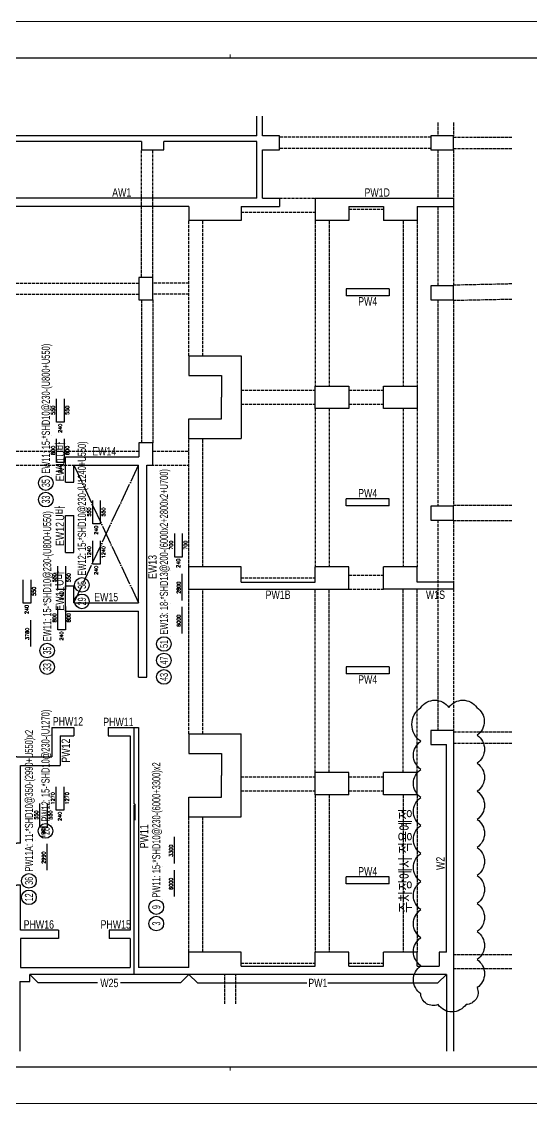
# Model space of a CAD drawing. Header units: millimetres. Extents: x 317501 to 2277231, y -321722 to 1186893.
# Drawn here: x 501668 to 519838, y -295427 to -256863 of the extents above; entities that cross this region are included whole.
import ezdxf
from ezdxf.enums import TextEntityAlignment as Align

# ---------------------------------------------------------------- set-up
doc = ezdxf.new("R2010")
doc.units = ezdxf.units.MM
doc.header["$LTSCALE"] = 57
for name, pattern in [('HID', [2.5, 2, -0.5]), ('XS-기초$0$DDOT', [14, 12, -1, 0, -1]), ('XS-지하주차장$0$HID', [2.3, 1.5, -0.8])]:
    doc.linetypes.add(name, pattern=pattern)
for name, color, linetype in [('DIM', 7, 'Continuous'), ('LEADER', 7, 'Continuous'), ('NAME-W', 4, 'Continuous'), ('RP_TAG', 7, 'Continuous'), ('TEXT-배근', 3, 'Continuous'), ('XREBAR', 1, 'Continuous'), ('XS-기초$0$OPEN', 9, 'XS-기초$0$DDOT'), ('XS-기초$0$기초연단', 3, 'Continuous'), ('XS-지하주차장$0$AWG', 5, 'XS-지하주차장$0$HID'), ('XTAG', 7, 'Continuous')]:
    doc.layers.add(name, color=color, linetype=linetype)
doc.layers.add('벽부호', color=3, linetype='Continuous', lineweight=0)
doc.styles.add('RPWK1', font='arial.ttf', dxfattribs={"bigfont": 'whgtxt.shx'})
doc.styles.add('RPWK2', font='romans.shx', dxfattribs={"bigfont": 'whgtxt.shx'})
doc.styles.add('돋음', font='Dotum.ttf')

# ---------------------------------------------------------------- blocks, each defined once
blk = doc.blocks.new('dhs_sheet2e')
at = {"color": 7}
for p, q in [((55508.9, 57331.7), (55508.9, 57531.5)), ((55508.9, 1997.6), (55508.9, 1797.9))]:
    blk.add_line(p, q, dxfattribs=at)
blk.add_lwpolyline([(84000, 0), (84000, 59329.4), (0, 59329.4), (0, 0)], close=True, dxfattribs=at)
at = {"color": 30, "const_width": 64.9}
blk.add_lwpolyline([(81003.6, 57331.7), (2996.4, 57331.7), (2996.4, 1997.6), (81003.6, 1997.6)], close=True, dxfattribs=at)
blk = doc.blocks.new('ASGARAE')
at = {"color": 255, "xscale": 0.75, "yscale": 0.75, "zscale": 0.75}
blk.add_blockref('dhs_sheet2e', (0, -44497), dxfattribs=at)
blk = doc.blocks.new('XDFHSDHSTHS')
at = {"layer": 'DIM', "color": 5}
for p, q in [((-5260, 9575), (-5260, 11892)), ((-4760, 11195), (-4760, 11892)), ((4215, 11195), (4215, 11892)), ((4415, 11195), (4415, 11892)), ((4215, 11195), (-4760, 11195)), ((5015, 11195), (4415, 11195)), ((5015, 10695), (5015, 11195)), ((10415, 11195), (10415, 10695)), ((11215, 11195), (10415, 11195)), ((11215, 10695), (11215, 11195)), ((100, 10995), (-4460, 10995)), ((-4460, 10695), (-4460, 10995)), ((100, 10995), (100, 10695)), ((4215, 10995), (900, 10995)), ((900, 10695), (900, 10995)), ((4215, 8975), (4215, 10995)), ((-4810, 8975), (-4810, 10695)), ((-4810, 10695), (-4460, 10695)), ((100, 10695), (900, 10695)), ((4415, 8975), (4415, 10695)), ((4415, 10695), (5015, 10695)), ((10415, 10695), (11215, 10695)), ((-6110, 9575), (-5260, 9575)), ((-6110, 750), (-6110, 9575)), ((4215, 8975), (-4810, 8975)), ((4415, 8975), (5015, 8975)), ((5015, 8975), (5015, 8675)), ((6285, 8975), (6285, 8175)), ((6285, 8975), (11215, 8975)), ((11215, 8975), (11215, 8675)), ((1790, 8675), (-4810, 8675)), ((-4810, -150), (-4810, 8675)), ((1790, 8675), (1790, 8175)), ((3650, 8675), (3650, 8175)), ((3650, 8675), (5015, 8675)), ((7485, 8675), (8730, 8675)), ((7485, 8675), (7485, 8175)), ((8730, 8675), (8730, 8175)), ((9930, 8675), (9930, 8175)), ((9930, 8675), (11215, 8675)), ((3650, 8175), (1790, 8175)), ((7485, 8175), (6285, 8175)), ((9930, 8175), (8730, 8175)), ((500, 6145), (0, 6145)), ((0, 6145), (0, 5345)), ((500, 5345), (500, 6145)), ((10415, 5845), (10415, 5345)), ((11215, 5845), (10415, 5845)), ((11215, 5345), (11215, 5845)), ((8930, 5745), (7395, 5745)), ((7395, 5745), (7395, 5495)), ((8930, 5495), (7395, 5495)), ((8930, 5745), (8930, 5495)), ((0, 5345), (500, 5345)), ((10415, 5345), (11215, 5345)), ((1790, 3350), (1790, 2650)), ((1790, 3350), (3650, 3350)), ((3650, 3350), (3650, 400)), ((1790, 2650), (2950, 2650)), ((2950, 2650), (2950, 1875)), ((6285, 1475), (6285, 2275)), ((6285, 2275), (7485, 2275)), ((7485, 2275), (7485, 1475)), ((8730, 1475), (8730, 2275)), ((8730, 2275), (9930, 2275)), ((9930, 2275), (9930, 1475)), ((2950, 1100), (2950, 1875)), ((7485, 1475), (6285, 1475)), ((9930, 1475), (8730, 1475)), ((1790, 400), (1790, 1100)), ((1790, 1100), (2950, 1100)), ((-9910, 750), (-6110, 750)), ((-9910, -8410), (-9910, 750)), ((1790, 400), (3650, 400)), ((500, 250), (0, 250)), ((0, 250), (0, -250)), ((500, -550), (500, 250)), ((-4810, -1155), (-4810, -150)), ((-2610, -250), (0, -250)), ((-2610, -1150), (-2610, -250)), ((-9510, -550), (-8010, -550)), ((-9510, -8810), (-9510, -550)), ((-8010, -8550), (-8010, -550)), ((-7710, -2950), (-7710, -550)), ((-7710, -550), (-5110, -550)), ((-5110, -1155), (-5110, -550)), ((-2310, -550), (-10, -550)), ((-2310, -1150), (-2310, -550)), ((-10, -5450), (-10, -550)), ((290, -8100), (290, -550)), ((290, -550), (500, -550)), ((-5110, -1155), (-4810, -1155)), ((-2610, -1150), (-2310, -1150)), ((8930, -1745), (7395, -1745)), ((7395, -1995), (7395, -1745)), ((8930, -1995), (8930, -1745)), ((8930, -1995), (7395, -1995)), ((10415, -2005), (10415, -2505)), ((11215, -2005), (10415, -2005)), ((11215, -2505), (11215, -2005)), ((-2610, -3660), (-2610, -2340)), ((-2610, -2340), (-2310, -2340)), ((-2310, -3660), (-2310, -2340)), ((10415, -2505), (11215, -2505)), ((-7710, -2950), (-5110, -2950)), ((-5110, -2950), (-5110, -2825)), ((-4810, -2825), (-5110, -2825)), ((-4810, -6690), (-4810, -2825)), ((-4810, -3250), (-4810, -2825)), ((-7710, -7800), (-7710, -3250)), ((-7710, -3250), (-5110, -3250)), ((-5110, -6690), (-5110, -3250)), ((-2610, -3660), (-2310, -3660)), ((3650, -4165), (1790, -4165)), ((1790, -4965), (1790, -4165)), ((3650, -4715), (3650, -4165)), ((6285, -4715), (6285, -4165)), ((7485, -4165), (6285, -4165)), ((7485, -4965), (7485, -4165)), ((8730, -4965), (8730, -4165)), ((9930, -4165), (8730, -4165)), ((9930, -4715), (9930, -4165)), ((-2610, -5750), (-2610, -4850)), ((-2610, -4850), (-2310, -4850)), ((-2310, -5450), (-2310, -4850)), ((1790, -4965), (7485, -4965)), ((3650, -4715), (6285, -4715)), ((11215, -4965), (8730, -4965)), ((11215, -4715), (9930, -4715)), ((11215, -4715), (11215, -4965)), ((-21595, -5350), (-28845, -5350)), ((-28845, -5350), (-28845, -18825)), ((-21595, -5350), (-21595, -8410)), ((-23995, -5750), (-28445, -5750)), ((-28445, -5750), (-28445, -8250)), ((-23995, -7140), (-23995, -5750)), ((-21995, -5750), (-23695, -5750)), ((-23695, -5750), (-23695, -7140)), ((-21995, -5750), (-21995, -8810)), ((-2610, -5750), (-10, -5750)), ((-2310, -5450), (-10, -5450)), ((-10, -8100), (-10, -5750)), ((-5110, -6690), (-4810, -6690)), ((-23695, -7140), (-23995, -7140)), ((-7710, -7800), (-4810, -7800)), ((-4810, -8100), (-4810, -7800)), ((8930, -7735), (7395, -7735)), ((7395, -7735), (7395, -7985)), ((8930, -7985), (7395, -7985)), ((8930, -7735), (8930, -7985)), ((-23005, -8250), (-28445, -8250)), ((-23005, -8250), (-23005, -8550)), ((-9910, -8410), (-21595, -8410)), ((-7710, -8550), (-7710, -8100)), ((-7710, -8100), (-4810, -8100)), ((-10, -8100), (290, -8100)), ((-23005, -8550), (-28445, -8550)), ((-28445, -8550), (-28445, -9900)), ((-9510, -8810), (-21995, -8810)), ((-7710, -8550), (-8010, -8550)), ((-28445, -9900), (-27730, -9900)), ((-27730, -10200), (-27730, -9900)), ((-26520, -10200), (-26520, -9900)), ((-26520, -9900), (-25720, -9900)), ((-25720, -9900), (-25720, -10200)), ((-24500, -9900), (-24500, -10200)), ((-24500, -9900), (-23170, -9900)), ((-23170, -9900), (-23170, -11320)), ((-20390, -9900), (-21720, -9900)), ((-21720, -9900), (-21720, -11320)), ((-20390, -9900), (-20390, -10200)), ((-19170, -9900), (-19170, -10200)), ((-18370, -9900), (-19170, -9900)), ((-18370, -10200), (-18370, -9900)), ((-17160, -10200), (-17160, -9900)), ((-16405, -9900), (-17160, -9900)), ((-15640, -9900), (-16405, -9900)), ((-15640, -9900), (-15640, -10200)), ((-13630, -9900), (-14420, -9900)), ((-14420, -9900), (-14420, -10200)), ((-13630, -9900), (-13630, -10950)), ((-11140, -9900), (-10350, -9900)), ((-11140, -9900), (-11140, -10950)), ((-10350, -9900), (-10350, -10200)), ((-9130, -9900), (-8365, -9900)), ((-9130, -9900), (-9130, -10200)), ((-7600, -9900), (-8365, -9900)), ((-7600, -9900), (-7600, -10200)), ((-5590, -9900), (-6380, -9900)), ((-6380, -9900), (-6380, -10200)), ((-5590, -9900), (-5590, -10950)), ((-3100, -9900), (-2310, -9900)), ((-3100, -9900), (-3100, -10950)), ((-2310, -9900), (-2310, -10200)), ((-1090, -9900), (-310, -9900)), ((-1090, -9900), (-1090, -10200)), ((-310, -9900), (-10, -9900)), ((-10, -9900), (-10, -18455)), ((10415, -10005), (10415, -10505)), ((11215, -10005), (10415, -10005)), ((11215, -10005), (11215, -21438)), ((-28445, -10200), (-27730, -10200)), ((-28445, -10200), (-28445, -14195)), ((-26520, -10200), (-25720, -10200)), ((-24500, -10200), (-23470, -10200)), ((-23470, -10200), (-23470, -11620)), ((-20390, -10200), (-21420, -10200)), ((-21420, -10200), (-21420, -11620)), ((-18370, -10200), (-19170, -10200)), ((-16555, -10200), (-17160, -10200)), ((-16555, -14195), (-16555, -10200)), ((-16305, -10200), (-16305, -17120)), ((-15640, -10200), (-16305, -10200)), ((-13930, -10200), (-14420, -10200)), ((-13930, -10200), (-13930, -11250)), ((-10840, -10200), (-10350, -10200)), ((-10840, -10200), (-10840, -11250)), ((-9130, -10200), (-8490, -10200)), ((-8490, -10200), (-8490, -17120)), ((-8240, -10200), (-8240, -17120)), ((-7600, -10200), (-8240, -10200)), ((-5890, -10200), (-6380, -10200)), ((-5890, -10200), (-5890, -11250)), ((-2800, -10200), (-2310, -10200)), ((-2800, -10200), (-2800, -11250)), ((-1090, -10200), (-310, -10200)), ((-310, -10200), (-310, -17120)), ((1790, -10130), (1790, -10830)), ((1790, -10130), (3650, -10130)), ((3650, -13080), (3650, -10130)), ((10415, -10505), (10965, -10505)), ((10965, -17905), (10965, -10505)), ((-25915, -10900), (-25915, -11530)), ((-25915, -10900), (-25665, -10900)), ((-25665, -10900), (-25665, -11530)), ((-19225, -10900), (-19225, -11530)), ((-18975, -10900), (-19225, -10900)), ((-18975, -10900), (-18975, -11530)), ((-12385, -10950), (-13630, -10950)), ((-12385, -10950), (-11140, -10950)), ((-4345, -10950), (-5590, -10950)), ((-4345, -10950), (-3100, -10950)), ((1790, -10830), (2950, -10830)), ((2950, -10830), (2950, -11605)), ((-25915, -11530), (-25665, -11530)), ((-23170, -11320), (-22445, -11320)), ((-21720, -11320), (-22445, -11320)), ((-18975, -11530), (-19225, -11530)), ((-12510, -11250), (-13930, -11250)), ((-12510, -14020), (-12510, -11250)), ((-12260, -14020), (-12260, -11250)), ((-12260, -11250), (-10840, -11250)), ((-4470, -11250), (-5890, -11250)), ((-4470, -14020), (-4470, -11250)), ((-4220, -14020), (-4220, -11250)), ((-4220, -11250), (-2800, -11250)), ((6285, -12305), (6285, -11505)), ((7485, -11505), (6285, -11505)), ((7485, -12305), (7485, -11505)), ((8730, -12305), (8730, -11505)), ((9930, -11505), (8730, -11505)), ((9930, -12305), (9930, -11505)), ((-23470, -11620), (-22570, -11620)), ((-22570, -17240), (-22570, -11620)), ((-22320, -17240), (-22320, -11620)), ((-21420, -11620), (-22320, -11620)), ((2950, -12380), (2950, -11605)), ((7485, -12305), (6285, -12305)), ((9930, -12305), (8730, -12305)), ((1790, -13080), (1790, -12380)), ((1790, -12380), (2950, -12380)), ((1790, -13080), (3650, -13080)), ((-28445, -14195), (-25665, -14195)), ((-25665, -14445), (-25665, -14195)), ((-16555, -14195), (-19225, -14195)), ((-19225, -14445), (-19225, -14195)), ((-12510, -14020), (-12385, -14020)), ((-12260, -14020), (-12385, -14020)), ((-4470, -14020), (-4345, -14020)), ((-4220, -14020), (-4345, -14020)), ((-28445, -14445), (-25665, -14445)), ((-28445, -14445), (-28445, -17240)), ((-16555, -14445), (-19225, -14445)), ((-16555, -17240), (-16555, -14445)), ((-25915, -16540), (-25915, -15305)), ((-25915, -15305), (-25665, -15305)), ((-25665, -16540), (-25665, -15305)), ((-19225, -16540), (-19225, -15305)), ((-18975, -15305), (-19225, -15305)), ((-18975, -16540), (-18975, -15305)), ((8930, -15225), (7395, -15225)), ((7395, -15475), (7395, -15225)), ((8930, -15475), (8930, -15225)), ((-12510, -17120), (-12510, -15520)), ((-12510, -15520), (-12385, -15520)), ((-12260, -15520), (-12385, -15520)), ((-12260, -17120), (-12260, -15520)), ((-4470, -17120), (-4470, -15520)), ((-4470, -15520), (-4345, -15520)), ((-4220, -15520), (-4345, -15520)), ((-4220, -17120), (-4220, -15520)), ((8930, -15475), (7395, -15475)), ((-25915, -16540), (-25665, -16540)), ((-18975, -16540), (-19225, -16540)), ((-28445, -17240), (-27245, -17240)), ((-27245, -17540), (-27245, -17240)), ((-25935, -17240), (-25535, -17240)), ((-25935, -17540), (-25935, -17240)), ((-25535, -17540), (-25535, -17240)), ((-23925, -17240), (-22570, -17240)), ((-23925, -17540), (-23925, -17240)), ((-20965, -17240), (-22320, -17240)), ((-20965, -17540), (-20965, -17240)), ((-18955, -17240), (-19355, -17240)), ((-19355, -17540), (-19355, -17240)), ((-18955, -17540), (-18955, -17240)), ((-17645, -17540), (-17645, -17240)), ((-16555, -17240), (-17645, -17240)), ((-16305, -17120), (-15675, -17120)), ((-15675, -17120), (-15675, -17420)), ((-13865, -17120), (-12510, -17120)), ((-13865, -17120), (-13865, -17420)), ((-10905, -17120), (-12260, -17120)), ((-10905, -17120), (-10905, -17420)), ((-8490, -17120), (-9095, -17120)), ((-9095, -17120), (-9095, -17420)), ((-8240, -17120), (-7635, -17120)), ((-7635, -17120), (-7635, -17420)), ((-5825, -17120), (-4470, -17120)), ((-5825, -17120), (-5825, -17420)), ((-2865, -17120), (-4220, -17120)), ((-2865, -17120), (-2865, -17420)), ((-310, -17120), (-1055, -17120)), ((-1055, -17120), (-1055, -17420)), ((-28445, -17540), (-27245, -17540)), ((-28445, -17540), (-28445, -18425)), ((-25935, -17540), (-25535, -17540)), ((-23925, -17540), (-22570, -17540)), ((-22570, -17540), (-22570, -18425)), ((-20965, -17540), (-22320, -17540)), ((-22320, -17540), (-22320, -18425)), ((-18955, -17540), (-19355, -17540)), ((-16555, -17540), (-17645, -17540)), ((-16555, -17540), (-16555, -18305)), ((-16305, -17420), (-16305, -18305)), ((-16305, -17420), (-15675, -17420)), ((-13865, -17420), (-12510, -17420)), ((-12510, -17420), (-12510, -18305)), ((-10905, -17420), (-12260, -17420)), ((-12260, -17420), (-12260, -18305)), ((-8490, -17420), (-9095, -17420)), ((-8490, -17420), (-8490, -18305)), ((-8240, -17420), (-8240, -18305)), ((-8240, -17420), (-7635, -17420)), ((-5825, -17420), (-4470, -17420)), ((-4470, -17420), (-4470, -18305)), ((-2865, -17420), (-4220, -17420)), ((-4220, -17420), (-4220, -18455)), ((-310, -17420), (-1055, -17420)), ((-310, -17420), (-310, -18455)), ((3650, -17905), (1790, -17905)), ((1790, -18455), (1790, -17905)), ((3650, -18405), (3650, -17905)), ((6285, -18405), (6285, -17905)), ((7485, -17905), (6285, -17905)), ((7485, -18405), (7485, -17905)), ((9930, -17905), (8730, -17905)), ((8730, -18405), (8730, -17905)), ((9930, -18405), (9930, -17905)), ((10715, -17905), (10715, -18405)), ((10965, -17905), (10715, -17905)), ((-28445, -18425), (-22570, -18425)), ((-22320, -18425), (-16705, -18425)), ((-16705, -18305), (-16705, -18425)), ((-16705, -18305), (-16555, -18305)), ((-16305, -18305), (-12510, -18305)), ((-12260, -18305), (-8490, -18305)), ((-8240, -18305), (-4470, -18305)), ((-4220, -18455), (-310, -18455)), ((1790, -18455), (-10, -18455)), ((3650, -18405), (6285, -18405)), ((7485, -18405), (8730, -18405)), ((9930, -18405), (10715, -18405)), ((-28845, -18825), (-16305, -18825)), ((-16305, -18705), (-16305, -18825)), ((-16305, -18705), (-4685, -18705)), ((-4685, -18705), (-4685, -21438)), ((10965, -18705), (-3885, -18705)), ((-3885, -18955), (-3885, -18705)), ((10965, -18705), (10965, -21438)), ((-4235, -18955), (-4235, -21438)), ((-4235, -18955), (-3885, -18955))]:
    blk.add_line(p, q, dxfattribs=at)
at = {"layer": 'XS-기초$0$OPEN'}
for p, q in [((-5110, -550), (-7710, -2950)), ((-5110, -2950), (-7710, -550)), ((-2310, -5450), (-10, -550)), ((-2310, -550), (-10, -5450))]:
    blk.add_line(p, q, dxfattribs=at)
at = {"layer": 'XS-기초$0$기초연단'}
for p, q in [((-5760, 11892), (-5760, 9575)), ((-5760, 9575), (-6110, 9575)), ((-6110, 9575), (-6110, 750))]:
    blk.add_line(p, q, dxfattribs=at)
blk = doc.blocks.new('zsdhdthbs')
at = {"layer": 'XS-지하주차장$0$AWG', "color": 8, "linetype": 'HID'}
for p, q in [((4380, 23323), (4380, 22850)), ((4930, 23323), (4930, 22850)), ((4130, 22800), (-1270, 22800)), ((4930, 22800), (7012, 22800)), ((4130, 22400), (-1270, 22400)), ((4930, 22400), (7012, 22400)), ((-6185, 17800), (-6185, 22350)), ((-5785, 17800), (-5785, 22350)), ((4380, 22350), (4380, 20630)), ((4930, 22350), (4930, 20630)), ((-1270, 20630), (0, 20630)), ((-2635, 20130), (0, 20130)), ((1200, 20230), (2445, 20230)), ((4380, 20330), (4380, 17500)), ((4930, 20330), (4930, 17525)), ((-4495, 15005), (-4495, 19830)), ((-3995, 15005), (-3995, 19830)), ((0, 19830), (0, 13930)), ((500, 19830), (500, 13930)), ((3145, 19830), (3145, 13930)), ((3645, 19830), (3645, 13930)), ((-11095, 17600), (-6285, 17600)), ((-4495, 17600), (-5785, 17600)), ((7012, 17570), (4930, 17525)), ((-11095, 17200), (-6285, 17200)), ((-6185, 17000), (-6185, 11905)), ((-4495, 17200), (-5785, 17200)), ((-5785, 17000), (-5785, 11905)), ((4380, 17000), (4380, 9650)), ((7012, 17020), (4930, 16975)), ((4930, 16975), (4930, 9675)), ((-2635, 13780), (0, 13780)), ((1200, 13780), (2445, 13780)), ((-2635, 13280), (0, 13280)), ((0, 13130), (0, 7490)), ((500, 13130), (500, 7490)), ((1200, 13280), (2445, 13280)), ((3145, 13130), (3145, 7490)), ((3645, 13130), (3645, 7490)), ((-4495, 7490), (-4495, 12055)), ((-3995, 7490), (-3995, 12055)), ((-11095, 11605), (-6285, 11605)), ((-5785, 11605), (-4495, 11605)), ((-11095, 11105), (-8595, 11105)), ((-5845, 11105), (-4495, 11105)), ((7012, 9675), (4930, 9675)), ((4380, 9150), (4380, 1650)), ((7012, 9125), (4930, 9125)), ((4930, 9125), (4930, 1650)), ((-2635, 7090), (0, 7090)), ((1200, 7190), (2445, 7190)), ((-4495, 1525), (-4495, 6690)), ((-3995, 1525), (-3995, 6690)), ((0, 150), (0, 6690)), ((500, 150), (500, 6690)), ((1200, 6690), (2445, 6690)), ((3145, 150), (3145, 6690)), ((3645, 150), (3645, 6690)), ((4930, 1600), (7012, 1600)), ((4930, 1200), (7012, 1200)), ((-2635, 0), (0, 0)), ((1200, 0), (2445, 0)), ((-2635, -500), (0, -500)), ((0, -650), (0, -6250)), ((500, -650), (500, -6250)), ((1200, -500), (2445, -500)), ((3145, -650), (3145, -6250)), ((3645, -650), (3645, -6250)), ((-4495, -6250), (-4495, -1425)), ((-3995, -6250), (-3995, -1425)), ((7012, -6350), (4930, -6350)), ((-2635, -6650), (0, -6650)), ((1200, -6650), (2445, -6650)), ((7012, -6850), (4930, -6850)), ((-3220, -8091), (-3220, -7050)), ((-2820, -8091), (-2820, -7050))]:
    blk.add_line(p, q, dxfattribs=at)
blk = doc.blocks.new('*U1393', base_point=(506739.9821, -278789.796))
at = {"layer": 'RP_TAG', "color": 0, "linetype": 'Continuous', "ltscale": 100}
for centre in [(506739.983044, -279050.796), (506739.985193, -279638.046), (506739.987342, -280225.296)]:
    blk.add_circle(centre, 261, dxfattribs=at)
at = {"layer": 'RP_TAG', "color": 0, "linetype": 'Continuous', "ltscale": 100, "style": 'RPWK1', "width": 0.55}
blk.add_text('EW13: 18-*SHD13@200-(6000x2+2800x2+U700)', height=290, rotation=90.0002104601, dxfattribs=at).set_placement((506739.98181, -278717.296), align=Align.MIDDLE_LEFT)
at = {"layer": 'RP_TAG', "color": 0, "linetype": 'Continuous', "ltscale": 100, "style": 'RPWK1', "width": 0.5}
for s, rotation, oblique, p in [('51', 90.0002104619, 0.0000000017, (506739.983044, -279050.796)), ('47', 90.0002104619, 0.0000000017, (506739.985193, -279638.046)), ('43', 90.0002104552, 359.9999999951, (506739.987342, -280225.296))]:
    blk.add_text(s, height=290, rotation=rotation, dxfattribs=dict(at, oblique=oblique)).set_placement(p, align=Align.MIDDLE_CENTER)
blk = doc.blocks.new('*U1439', base_point=(502576.9686, -279024.1217))
at = {"layer": 'RP_TAG', "color": 0, "linetype": 'Continuous', "ltscale": 100}
for centre in [(502576.969544, -279285.1217), (502576.971693, -279872.3717)]:
    blk.add_circle(centre, 261, dxfattribs=at)
at = {"layer": 'RP_TAG', "color": 0, "linetype": 'Continuous', "ltscale": 100, "style": 'RPWK1', "width": 0.55}
blk.add_text('EW11: 15-*SHD10@230-(U800+U550)', height=290, rotation=90.0002104601, dxfattribs=at).set_placement((502576.96831, -278951.6217), align=Align.MIDDLE_LEFT)
at = {"layer": 'RP_TAG', "color": 0, "linetype": 'Continuous', "ltscale": 100, "style": 'RPWK1', "oblique": 0.0000000017, "width": 0.5}
for s, p in [('35', (502576.969544, -279285.1217)), ('33', (502576.971693, -279872.3717))]:
    blk.add_text(s, height=290, rotation=90.0002104619, dxfattribs=at).set_placement(p, align=Align.MIDDLE_CENTER)
blk = doc.blocks.new('*U1440', base_point=(503816.0776, -276683.3807))
at = {"layer": 'RP_TAG', "color": 0, "linetype": 'Continuous', "ltscale": 100}
for centre in [(503816.078544, -276944.3807), (503816.080693, -277531.6307)]:
    blk.add_circle(centre, 261, dxfattribs=at)
at = {"layer": 'RP_TAG', "color": 0, "linetype": 'Continuous', "ltscale": 100, "style": 'RPWK1', "width": 0.55}
blk.add_text('EW12: 15-*SHD10@230-(U1240+U550)', height=290, rotation=90.0002104601, dxfattribs=at).set_placement((503816.07731, -276610.8807), align=Align.MIDDLE_LEFT)
at = {"layer": 'RP_TAG', "color": 0, "linetype": 'Continuous', "ltscale": 100, "style": 'RPWK1', "oblique": 0.0000000017, "width": 0.5}
for s, p in [('35', (503816.078544, -276944.3807)), ('29', (503816.080693, -277531.6307))]:
    blk.add_text(s, height=290, rotation=90.0002104619, dxfattribs=at).set_placement(p, align=Align.MIDDLE_CENTER)
blk = doc.blocks.new('*U1441', base_point=(502529.3065, -273054.509))
at = {"layer": 'RP_TAG', "color": 0, "linetype": 'Continuous', "ltscale": 100}
for centre in [(502529.307444, -273315.509), (502529.309593, -273902.759)]:
    blk.add_circle(centre, 261, dxfattribs=at)
at = {"layer": 'RP_TAG', "color": 0, "linetype": 'Continuous', "ltscale": 100, "style": 'RPWK1', "width": 0.55}
blk.add_text('EW11: 15-*SHD10@230-(U800+U550)', height=290, rotation=90.0002104601, dxfattribs=at).set_placement((502529.30621, -272982.009), align=Align.MIDDLE_LEFT)
at = {"layer": 'RP_TAG', "color": 0, "linetype": 'Continuous', "ltscale": 100, "style": 'RPWK1', "width": 0.5}
for s, rotation, oblique, p in [('35', 90.0002104619, 0.0000000017, (502529.307444, -273315.509)), ('33', 90.0002104552, 359.9999999951, (502529.309593, -273902.759))]:
    blk.add_text(s, height=290, rotation=rotation, dxfattribs=dict(at, oblique=oblique)).set_placement(p, align=Align.MIDDLE_CENTER)
blk = doc.blocks.new('*U1448', base_point=(506467.3969, -288169.2823))
at = {"layer": 'RP_TAG', "color": 0, "linetype": 'Continuous', "ltscale": 100}
for centre in [(506467.397844, -288430.2823), (506467.399993, -289017.5323)]:
    blk.add_circle(centre, 261, dxfattribs=at)
at = {"layer": 'RP_TAG', "color": 0, "linetype": 'Continuous', "ltscale": 100, "style": 'RPWK1', "width": 0.55}
blk.add_text('PW11: 15-*SHD10@230-(6000+3300)x2', height=290, rotation=90.0002104601, dxfattribs=at).set_placement((506467.39661, -288096.7823), align=Align.MIDDLE_LEFT)
at = {"layer": 'RP_TAG', "color": 0, "linetype": 'Continuous', "ltscale": 100, "style": 'RPWK1', "width": 0.5}
for s, rotation, oblique, p in [('9', 90.0002104619, 0.0000000017, (506467.397844, -288430.2823)), ('3', 90.0002104552, 359.9999999951, (506467.399993, -289017.5323))]:
    blk.add_text(s, height=290, rotation=rotation, dxfattribs=dict(at, oblique=oblique)).set_placement(p, align=Align.MIDDLE_CENTER)
blk = doc.blocks.new('*U1453', base_point=(501929.9086, -287233.6147))
at = {"layer": 'RP_TAG', "color": 0, "linetype": 'Continuous', "ltscale": 100}
for centre in [(501929.909544, -287494.6147), (501929.911693, -288081.8647)]:
    blk.add_circle(centre, 261, dxfattribs=at)
at = {"layer": 'RP_TAG', "color": 0, "linetype": 'Continuous', "ltscale": 100, "style": 'RPWK1', "width": 0.55}
blk.add_text('PW11A: 11-*SHD10@350-(2990+U550)x2', height=290, rotation=90.0002104601, dxfattribs=at).set_placement((501929.90831, -287161.1147), align=Align.MIDDLE_LEFT)
at = {"layer": 'RP_TAG', "color": 0, "linetype": 'Continuous', "ltscale": 100, "style": 'RPWK1', "oblique": 0.0000000017, "width": 0.5}
for s, p in [('36', (501929.909544, -287494.6147)), ('12', (501929.911693, -288081.8647))]:
    blk.add_text(s, height=290, rotation=90.0002104619, dxfattribs=at).set_placement(p, align=Align.MIDDLE_CENTER)
blk = doc.blocks.new('*U1472', base_point=(502517.9398, -285455.8221))
at = {"layer": 'RP_TAG', "color": 0, "linetype": 'Continuous', "ltscale": 100}
blk.add_circle((502517.940744, -285716.8221), 261, dxfattribs=at)
at = {"layer": 'RP_TAG', "color": 0, "linetype": 'Continuous', "ltscale": 100, "style": 'RPWK1', "width": 0.55}
blk.add_text('PW12: 15-*SHD10@230-(U1270)', height=290, rotation=90.0002104601, dxfattribs=at).set_placement((502517.93951, -285383.3221), align=Align.MIDDLE_LEFT)
at = {"layer": 'RP_TAG', "color": 0, "linetype": 'Continuous', "ltscale": 100, "style": 'RPWK1', "oblique": 0.0000000017, "width": 0.5}
blk.add_text('28', height=290, rotation=90.0002104619, dxfattribs=at).set_placement((502517.940744, -285716.8221), align=Align.MIDDLE_CENTER)

msp = doc.modelspace()

# ---------------------------------------------------------------- linework, layer by layer
at = {"layer": 'LEADER'}
for p, q in [((501957.4, -290834), (502257.4, -291134)), ((504377.7, -291134), (502257.4, -291134)), ((507332.4, -291134), (505192.3, -291134)), ((507632.4, -290834), (507332.4, -291134)), ((507632.4, -290834), (507932.4, -291134)), ((507932.4, -291134), (511835.8, -291134)), ((512581.8, -291134), (516507.4, -291134)), ((516507.4, -291134), (516807.4, -290834))]:
    msp.add_line(p, q, dxfattribs=at)
at = {"layer": 'RP_TAG', "color": 250, "linetype": 'Continuous', "ltscale": 100}
for p, q in [((502746.8, -271621.6), (502746.8, -271621.6)), ((502746.8, -273054.5), (502746.8, -273054.5)), ((504033.6, -275250.5), (504033.6, -275250.5)), ((506957.5, -276430.8), (506957.5, -276430.8)), ((504033.6, -276683.4), (504033.6, -276683.4)), ((502794.5, -277591.2), (502794.5, -277591.2)), ((506957.5, -277610.3), (506957.5, -277610.3)), ((506957.5, -278789.8), (506957.5, -278789.8)), ((502794.5, -279024.1), (502794.5, -279024.1)), ((502735.4, -285455.8), (502735.4, -285455.8)), ((502147.4, -286054.1), (502147.4, -286054.1)), ((502147.4, -287233.6), (502147.4, -287233.6)), ((506684.9, -286989.8), (506684.9, -286989.8)), ((506684.9, -288169.3), (506684.9, -288169.3))]:
    msp.add_line(p, q, dxfattribs=at)
at = {"layer": 'RP_TAG', "color": 1, "linetype": 'Continuous', "ltscale": 100}
for points in [[(503181.8, -270307.6), (503181.8, -271142.6), (502915, -271142.6), (502915, -270307.6)], [(503181.8, -271740.5), (503181.8, -272575.5), (502915, -272575.5), (502915, -271740.5)], [(504468.6, -273936.4), (504468.6, -274771.5), (504201.8, -274771.5), (504201.8, -273936.4)], [(507392.5, -275116.8), (507392.5, -275951.8), (507125.7, -275951.8), (507125.7, -275116.8)], [(504468.6, -275369.4), (504468.6, -276204.4), (504201.8, -276204.4), (504201.8, -275369.4)], [(503229.5, -276277.2), (503229.5, -277112.2), (502962.7, -277112.2), (502962.7, -276277.2)], [(501992.4, -276764.9), (501992.4, -277599.9), (501725.6, -277599.9), (501725.6, -276764.9)], [(507392.5, -277494.3), (507392.5, -276549.7)], [(503229.5, -277710.1), (503229.5, -278545.1), (502962.7, -278545.1), (502962.7, -277710.1)], [(507392.5, -278673.8), (507392.5, -277729.2)], [(501992.4, -279142.4), (501992.4, -278197.8)], [(503170.4, -284141.8), (503170.4, -284976.8), (502903.7, -284976.8), (502903.7, -284141.8)], [(502582.4, -284740.1), (502582.4, -285575.1), (502315.6, -285575.1), (502315.6, -284740.1)], [(507119.9, -286873.8), (507119.9, -285929.2)], [(502582.4, -287117.6), (502582.4, -286173)], [(507119.9, -288053.3), (507119.9, -287108.7)]]:
    msp.add_lwpolyline(points, dxfattribs=at)
at = {"layer": 'TEXT-배근'}
msp.add_lwpolyline([(515895.7, -281313.9, -0.5205671), (516895.7, -281313.9, -0.5205671), (517895.7, -281313.9, -0.5205671), (517907.3, -282302.3, -0.5205671), (517907.3, -283302.3, -0.5205671), (517907.3, -284302.3, -0.5205671), (517907.3, -285302.3, -0.5205671), (517907.3, -286302.3, -0.5205671), (517907.3, -287302.3, -0.5205671), (517907.3, -288302.3, -0.5205671), (517907.3, -289302.3, -0.5205671), (517907.3, -290302.3, -0.5205671), (517907.3, -291302.3, -0.5205671), (517510.7, -291905.7, -0.5205671), (516510.7, -291905.7, -0.5205671), (515895.7, -291520.7, -0.5205671), (515895.7, -290520.7, -0.5205671), (515895.7, -289520.7, -0.5205671), (515895.7, -288520.7, -0.5205671), (515895.7, -287520.7, -0.5205671), (515895.7, -286520.7, -0.5205671), (515895.7, -285520.7, -0.5205671), (515895.7, -284520.7, -0.5205671), (515895.7, -283520.7, -0.5205671), (515895.7, -282520.7, -0.5205671)], format="xyb", close=True, dxfattribs=at)
at = {"layer": 'XREBAR', "color": 30, "linetype": 'Continuous', "ltscale": 7.09192e-315}
for p, q in [((505682.4, -284756.5), (505682.4, -282069)), ((505701.2, -284761.5), (505682.4, -284756.5)), ((505682.4, -290794), (505682.4, -284794)), ((505714.9, -284775.2), (505701.2, -284761.5)), ((505719.9, -284794), (505714.9, -284775.2)), ((505719.9, -285329), (505719.9, -284794))]:
    msp.add_line(p, q, dxfattribs=at)

# ---------------------------------------------------------------- block references
at = {"layer": 'RP_TAG', "color": 30, "linetype": 'Continuous', "ltscale": 1.86612e-317}
for name, p in [('*U1441', (502529.3, -273054.5)), ('*U1440', (503816.1, -276683.4)), ('*U1439', (502577, -279024.1)), ('*U1472', (502517.9, -285455.8)), ('*U1453', (501929.9, -287233.6)), ('*U1448', (506467.4, -288169.3))]:
    msp.add_blockref(name, p, dxfattribs=at)
at = {"layer": 'RP_TAG', "color": 11, "linetype": 'Continuous', "ltscale": 1.86612e-317}
msp.add_blockref('*U1393', (506740, -278789.8), dxfattribs=at)
at = {"layer": 'XS-지하주차장$0$AWG'}
msp.add_blockref('zsdhdthbs', (512127.4, -283784), dxfattribs=at)
at = {"layer": 'XTAG', "color": 4}
msp.add_blockref('XDFHSDHSTHS', (505842.4, -272129), dxfattribs=at)
at = {"layer": '벽부호', "color": 4, "xscale": 0.8666666632494344, "yscale": 0.8666666632494344, "zscale": 0.8666666632494344}
msp.add_blockref('ASGARAE', (473020.9, -256863.3), dxfattribs=at)

# ---------------------------------------------------------------- texts
at = {"layer": 'NAME-W', "color": 1, "style": '돋음', "width": 0.8}
for p in [(503033.7, -272105.6), (503028.8, -274388.1), (503002.6, -276711.3)]:
    msp.add_text('U바', height=300, rotation=90, dxfattribs=at).set_placement(p, align=Align.MIDDLE)
at = {"layer": 'RP_TAG', "color": 2, "linetype": 'Continuous', "ltscale": 100, "style": 'RPWK2'}
for s, p in [('550', (502890.7, -270716.2)), ('800', (502890.7, -272149.1)), ('550', (504177.5, -274345.1)), ('1240', (504177.5, -275778)), ('700', (507101.4, -275525.4)), ('550', (502938.4, -276685.8)), ('2800', (507367.1, -277042.7)), ('800', (502938.4, -278118.8)), ('6000', (507367.1, -278222.2)), ('3780', (501967, -278690.8)), ('1270', (502879.4, -284550.5)), ('550', (502291.3, -285148.8)), ('2990', (502557, -286666)), ('3300', (507094.5, -286422.2)), ('6000', (507094.5, -287601.7))]:
    msp.add_text(s, height=126.31, rotation=90.00021, dxfattribs=at).set_placement(p, align=Align.BOTTOM_CENTER)
for s, p in [('550', (503234.8, -270716.8)), ('800', (503234.8, -272149.7)), ('550', (504521.5, -274345.6)), ('1240', (504521.5, -275778.6)), ('700', (507445.4, -275526)), ('550', (503282.4, -276686.4)), ('550', (502045.4, -277174.1)), ('800', (503282.4, -278119.3)), ('1270', (503223.4, -284551)), ('550', (502635.4, -285149.3))]:
    msp.add_text(s, height=126.31, rotation=90.00021, dxfattribs=at).set_placement(p, align=Align.TOP_CENTER)
for s, p in [('240', (503039.9, -271200.1)), ('240', (503039.9, -272633)), ('240', (504326.7, -274829)), ('240', (507250.6, -276009.3)), ('240', (504326.7, -276261.9)), ('240', (503087.6, -277169.7)), ('240', (501850.5, -277657.4)), ('240', (503087.6, -278602.6)), ('240', (503028.6, -285034.3)), ('190', (502440.5, -285632.6))]:
    msp.add_text(s, height=126.31, rotation=90.00021, dxfattribs=at).set_placement(p, align=Align.MIDDLE_RIGHT)
at = {"layer": '벽부호', "style": '돋음', "width": 0.8}
for s, p in [('AW1', (505236.7, -262954)), ('PW1D', (514342.5, -262954)), ('PW4', (514004.9, -266834)), ('EW14', (504612.4, -272179)), ('PW4', (514004.9, -273674)), ('EW15', (504682.4, -277379)), ('PW1B', (510809.9, -277294)), ('W1S', (516421, -277294)), ('PW4', (514004.9, -280314)), ('PHW12', (503319.5, -281808.8)), ('PHW11', (505117.4, -281829)), ('PW4', (514004.9, -287154)), ('PHW16', (502280.9, -289049)), ('PHW15', (505022.1, -289049)), ('W25', (504794.9, -291134)), ('PW1', (512227.4, -291134))]:
    msp.add_text(s, height=300, dxfattribs=at).set_placement(p, align=Align.MIDDLE_CENTER)
for s, p in [('EW11', (503032.4, -272824)), ('EW12', (503032.4, -275129)), ('EW13', (506332.4, -276304)), ('EW11', (503032.4, -277434)), ('PW12', (503242.4, -282854)), ('PW11', (506032.4, -285906))]:
    msp.add_text(s, height=300, rotation=90, dxfattribs=at).set_placement(p, align=Align.MIDDLE_CENTER)
at = {"layer": '벽부호', "color": 2, "style": '돋음', "width": 0.8}
for s, height, p in [('주차장에서 적용예정', 400, (515337.1, -286777.7)), ('W2', 300, (516596.4, -286871.3))]:
    msp.add_text(s, height=height, rotation=90, dxfattribs=at).set_placement(p, align=Align.MIDDLE_CENTER)

doc.saveas('drawing.dxf')
